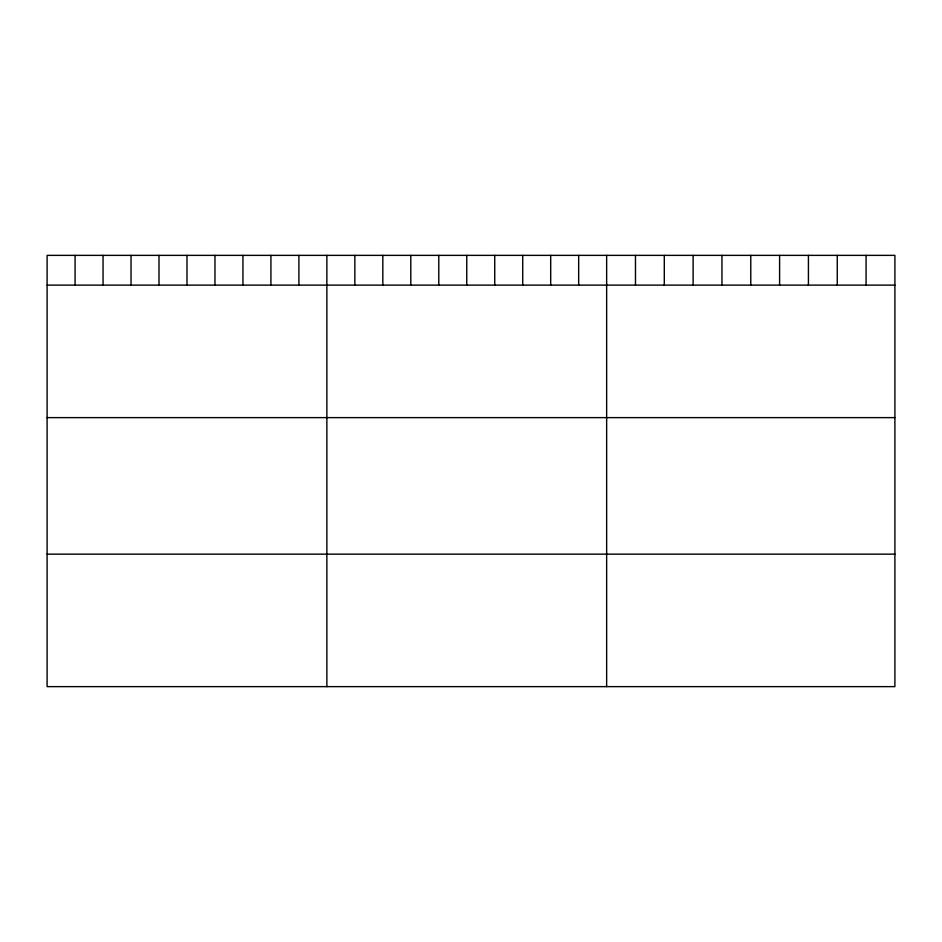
<?xml version="1.0" encoding="UTF-8"?>
<svg xmlns="http://www.w3.org/2000/svg" width="942" height="942" viewBox="0 0 942 942"><rect width="100%" height="100%" fill="white"/><g stroke="black" fill="none" stroke-linecap="round" stroke-linejoin="round"><path stroke-width="1.41" d="M894.9 285.12L894.9 686.636L47.1 686.636L47.1 255.364L894.9 255.364L894.9 285.12L47.1 285.12M47.1 417.624L894.9 417.624M47.1 554.143L894.9 554.143M866.075 255.364L866.075 285.12M837.25 255.364L837.25 285.12M808.424 255.364L808.424 285.12M779.599 255.364L779.599 285.12M750.774 255.364L750.774 285.12M721.949 255.364L721.949 285.12M693.124 255.364L693.124 285.12M664.298 255.364L664.298 285.12M635.473 255.364L635.473 285.12M606.648 255.364L606.648 686.636M578.671 255.364L578.671 285.12M550.693 255.364L550.693 285.12M522.716 255.364L522.716 285.12M494.738 255.364L494.738 285.12M466.761 255.364L466.761 285.12M438.784 255.364L438.784 285.12M410.806 255.364L410.806 285.12M382.829 255.364L382.829 285.12M354.851 255.364L354.851 285.12M326.874 255.364L326.874 686.636M298.897 255.364L298.897 285.12M270.919 255.364L270.919 285.12M242.942 255.364L242.942 285.12M214.964 255.364L214.964 285.12M186.987 255.364L186.987 285.12M159.01 255.364L159.01 285.12M131.032 255.364L131.032 285.12M103.055 255.364L103.055 285.12M75.077 255.364L75.077 285.12"/></g></svg>
